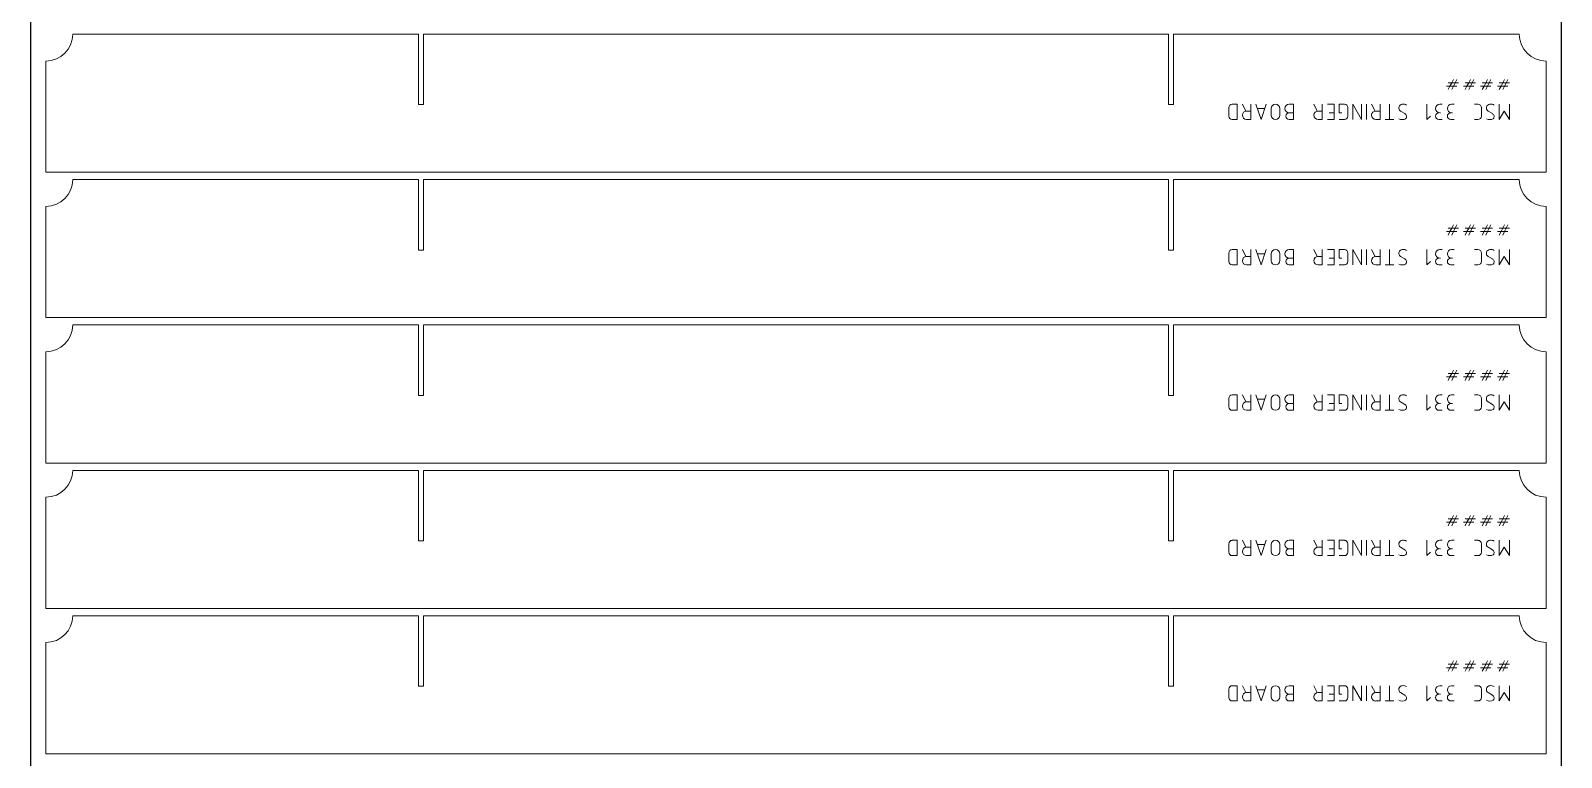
# Model space of a CAD drawing. Header units: inches. Extents: x 142 to 14402, y 211 to 2711.
# Drawn here: x 9002 to 10002, y 1169 to 1644 of the extents above; entities that cross this region are included whole.
import ezdxf

# ---------------------------------------------------------------- set-up
doc = ezdxf.new("R2010")
doc.units = ezdxf.units.IN
doc.header["$MEASUREMENT"] = 0
doc.layers.add('IV_MARK_SURFACE', color=2, linetype='Continuous', lineweight=5)
doc.layers.add('IV_OUTER_PROFILE', color=7, linetype='Continuous', lineweight=5)

msp = doc.modelspace()

# ---------------------------------------------------------------- linework, layer by layer
msp.add_lwpolyline([(9001.69, 211.42), (10001.69, 211.42), (10001.69, 2211.42), (9001.69, 2211.42)], close=True)
at = {"layer": 'IV_MARK_SURFACE'}
for p, q in [((9930.03, 1609.88), (9931.14, 1612.1)), ((9933.36, 1612.1), (9932.25, 1609.88)), ((9941.14, 1609.88), (9942.25, 1612.1)), ((9944.47, 1612.1), (9943.36, 1609.88)), ((9952.25, 1609.88), (9953.36, 1612.1)), ((9955.58, 1612.1), (9954.47, 1609.88)), ((9963.36, 1609.88), (9964.47, 1612.1)), ((9966.7, 1612.1), (9965.58, 1609.88)), ((9928.92, 1607.66), (9926.7, 1607.66)), ((9927.81, 1609.88), (9930.03, 1609.88)), ((9927.81, 1605.43), (9928.92, 1607.66)), ((9928.92, 1607.66), (9930.03, 1609.88)), ((9931.14, 1607.66), (9928.92, 1607.66)), ((9930.03, 1609.88), (9932.25, 1609.88)), ((9931.14, 1607.66), (9930.03, 1605.43)), ((9932.25, 1609.88), (9931.14, 1607.66)), ((9933.36, 1607.66), (9931.14, 1607.66)), ((9932.25, 1609.88), (9934.47, 1609.88)), ((9940.03, 1607.66), (9937.81, 1607.66)), ((9938.92, 1609.88), (9941.14, 1609.88)), ((9938.92, 1605.43), (9940.03, 1607.66)), ((9940.03, 1607.66), (9941.14, 1609.88)), ((9942.25, 1607.66), (9940.03, 1607.66)), ((9941.14, 1609.88), (9943.36, 1609.88)), ((9942.25, 1607.66), (9941.14, 1605.43)), ((9943.36, 1609.88), (9942.25, 1607.66)), ((9944.47, 1607.66), (9942.25, 1607.66)), ((9943.36, 1609.88), (9945.58, 1609.88)), ((9951.14, 1607.66), (9948.92, 1607.66)), ((9950.03, 1609.88), (9952.25, 1609.88)), ((9950.03, 1605.43), (9951.14, 1607.66)), ((9951.14, 1607.66), (9952.25, 1609.88)), ((9953.36, 1607.66), (9951.14, 1607.66)), ((9952.25, 1609.88), (9954.47, 1609.88)), ((9953.36, 1607.66), (9952.25, 1605.43)), ((9954.47, 1609.88), (9953.36, 1607.66)), ((9955.58, 1607.66), (9953.36, 1607.66)), ((9954.47, 1609.88), (9956.7, 1609.88)), ((9962.25, 1607.66), (9960.03, 1607.66)), ((9961.14, 1609.88), (9963.36, 1609.88)), ((9961.14, 1605.43), (9962.25, 1607.66)), ((9962.25, 1607.66), (9963.36, 1609.88)), ((9964.47, 1607.66), (9962.25, 1607.66)), ((9963.36, 1609.88), (9965.58, 1609.88)), ((9964.47, 1607.66), (9963.36, 1605.43)), ((9965.58, 1609.88), (9964.47, 1607.66)), ((9966.7, 1607.66), (9964.47, 1607.66)), ((9965.58, 1609.88), (9967.81, 1609.88)), ((9784.41, 1593.66), (9784.41, 1588.11)), ((9789.97, 1595.89), (9786.63, 1595.89)), ((9789.97, 1585.89), (9789.97, 1595.89)), ((9795.52, 1591.44), (9793.3, 1595.89)), ((9796.08, 1591.44), (9798.85, 1591.44)), ((9798.85, 1595.89), (9798.85, 1591.44)), ((9798.85, 1591.44), (9798.85, 1585.89)), ((9802.19, 1595.89), (9805.52, 1585.89)), ((9807.74, 1593.11), (9803.3, 1593.11)), ((9805.52, 1585.89), (9808.85, 1595.89)), ((9812.19, 1593.11), (9812.19, 1588.66)), ((9817.74, 1588.66), (9817.74, 1593.11)), ((9823.85, 1595.89), (9826.63, 1595.89)), ((9823.85, 1590.33), (9826.63, 1590.33)), ((9826.63, 1595.89), (9826.63, 1590.33)), ((9826.63, 1590.33), (9826.63, 1585.89)), ((9842.19, 1591.44), (9839.97, 1595.89)), ((9842.74, 1591.44), (9845.52, 1591.44)), ((9845.52, 1595.89), (9845.52, 1591.44)), ((9845.52, 1591.44), (9845.52, 1585.89)), ((9848.85, 1595.89), (9853.3, 1595.89)), ((9853.3, 1590.33), (9849.97, 1590.33)), ((9853.3, 1595.89), (9853.3, 1590.33)), ((9853.3, 1590.33), (9853.3, 1585.89)), ((9859.97, 1595.89), (9856.63, 1595.89)), ((9856.63, 1595.89), (9856.63, 1590.33)), ((9856.63, 1590.33), (9858.3, 1590.33)), ((9862.19, 1588.11), (9862.19, 1593.66)), ((9871.08, 1585.89), (9865.52, 1595.89)), ((9865.52, 1595.89), (9865.52, 1585.89)), ((9871.08, 1595.89), (9871.08, 1585.89)), ((9874.41, 1595.89), (9874.41, 1585.89)), ((9879.97, 1591.44), (9877.74, 1595.89)), ((9880.52, 1591.44), (9883.3, 1591.44)), ((9883.3, 1595.89), (9883.3, 1591.44)), ((9883.3, 1591.44), (9883.3, 1585.89)), ((9889.41, 1595.89), (9889.41, 1585.89)), ((9896.63, 1591.44), (9899.41, 1589.77)), ((9913.85, 1585.89), (9913.85, 1595.89)), ((9923.85, 1595.89), (9922.19, 1595.89)), ((9922.19, 1590.33), (9922.74, 1590.33)), ((9931.63, 1595.89), (9929.97, 1595.89)), ((9929.97, 1590.33), (9930.52, 1590.33)), ((9944.97, 1595.89), (9947.19, 1595.89)), ((9949.41, 1593.66), (9949.41, 1588.11)), ((9953.85, 1591.44), (9956.63, 1589.77)), ((9961.08, 1585.89), (9961.08, 1595.89)), ((9964.41, 1591.44), (9961.08, 1585.89)), ((9967.74, 1585.89), (9964.41, 1591.44)), ((9967.74, 1595.89), (9967.74, 1585.89)), ((9786.63, 1585.89), (9789.97, 1585.89)), ((9798.85, 1585.89), (9796.08, 1585.89)), ((9826.63, 1585.89), (9823.85, 1585.89)), ((9845.52, 1585.89), (9842.74, 1585.89)), ((9853.3, 1585.89), (9848.85, 1585.89)), ((9856.63, 1585.89), (9859.97, 1585.89)), ((9883.3, 1585.89), (9880.52, 1585.89)), ((9889.41, 1585.89), (9886.63, 1585.89)), ((9892.19, 1585.89), (9889.41, 1585.89)), ((9916.08, 1588.11), (9913.85, 1585.89)), ((9921.63, 1585.89), (9923.85, 1585.89)), ((9929.41, 1585.89), (9931.63, 1585.89)), ((9947.19, 1585.89), (9944.97, 1585.89)), ((9928.92, 1512.66), (9926.7, 1512.66)), ((9927.81, 1514.88), (9930.03, 1514.88)), ((9927.81, 1510.43), (9928.92, 1512.66)), ((9928.92, 1512.66), (9930.03, 1514.88)), ((9931.14, 1512.66), (9928.92, 1512.66)), ((9930.03, 1514.88), (9931.14, 1517.1)), ((9930.03, 1514.88), (9932.25, 1514.88)), ((9931.14, 1512.66), (9930.03, 1510.43)), ((9932.25, 1514.88), (9931.14, 1512.66)), ((9933.36, 1512.66), (9931.14, 1512.66)), ((9933.36, 1517.1), (9932.25, 1514.88)), ((9932.25, 1514.88), (9934.47, 1514.88)), ((9940.03, 1512.66), (9937.81, 1512.66)), ((9938.92, 1514.88), (9941.14, 1514.88)), ((9938.92, 1510.43), (9940.03, 1512.66)), ((9940.03, 1512.66), (9941.14, 1514.88)), ((9942.25, 1512.66), (9940.03, 1512.66)), ((9941.14, 1514.88), (9942.25, 1517.1)), ((9941.14, 1514.88), (9943.36, 1514.88)), ((9942.25, 1512.66), (9941.14, 1510.43)), ((9943.36, 1514.88), (9942.25, 1512.66)), ((9944.47, 1512.66), (9942.25, 1512.66)), ((9944.47, 1517.1), (9943.36, 1514.88)), ((9943.36, 1514.88), (9945.58, 1514.88)), ((9951.14, 1512.66), (9948.92, 1512.66)), ((9950.03, 1514.88), (9952.25, 1514.88)), ((9950.03, 1510.43), (9951.14, 1512.66)), ((9951.14, 1512.66), (9952.25, 1514.88)), ((9953.36, 1512.66), (9951.14, 1512.66)), ((9952.25, 1514.88), (9953.36, 1517.1)), ((9952.25, 1514.88), (9954.47, 1514.88)), ((9953.36, 1512.66), (9952.25, 1510.43)), ((9954.47, 1514.88), (9953.36, 1512.66)), ((9955.58, 1512.66), (9953.36, 1512.66)), ((9955.58, 1517.1), (9954.47, 1514.88)), ((9954.47, 1514.88), (9956.7, 1514.88)), ((9962.25, 1512.66), (9960.03, 1512.66)), ((9961.14, 1514.88), (9963.36, 1514.88)), ((9961.14, 1510.43), (9962.25, 1512.66)), ((9962.25, 1512.66), (9963.36, 1514.88)), ((9964.47, 1512.66), (9962.25, 1512.66)), ((9963.36, 1514.88), (9964.47, 1517.1)), ((9963.36, 1514.88), (9965.58, 1514.88)), ((9964.47, 1512.66), (9963.36, 1510.43)), ((9965.58, 1514.88), (9964.47, 1512.66)), ((9966.7, 1512.66), (9964.47, 1512.66)), ((9966.7, 1517.1), (9965.58, 1514.88)), ((9965.58, 1514.88), (9967.81, 1514.88)), ((9789.97, 1500.89), (9786.63, 1500.89)), ((9789.97, 1490.89), (9789.97, 1500.89)), ((9795.52, 1496.44), (9793.3, 1500.89)), ((9798.85, 1500.89), (9798.85, 1496.44)), ((9802.19, 1500.89), (9805.52, 1490.89)), ((9805.52, 1490.89), (9808.85, 1500.89)), ((9823.85, 1500.89), (9826.63, 1500.89)), ((9826.63, 1500.89), (9826.63, 1495.33)), ((9842.19, 1496.44), (9839.97, 1500.89)), ((9845.52, 1500.89), (9845.52, 1496.44)), ((9848.85, 1500.89), (9853.3, 1500.89)), ((9853.3, 1500.89), (9853.3, 1495.33)), ((9859.97, 1500.89), (9856.63, 1500.89)), ((9856.63, 1500.89), (9856.63, 1495.33)), ((9871.08, 1490.89), (9865.52, 1500.89)), ((9865.52, 1500.89), (9865.52, 1490.89)), ((9871.08, 1500.89), (9871.08, 1490.89)), ((9874.41, 1500.89), (9874.41, 1490.89)), ((9879.97, 1496.44), (9877.74, 1500.89)), ((9883.3, 1500.89), (9883.3, 1496.44)), ((9889.41, 1500.89), (9889.41, 1490.89)), ((9913.85, 1490.89), (9913.85, 1500.89)), ((9923.85, 1500.89), (9922.19, 1500.89)), ((9931.63, 1500.89), (9929.97, 1500.89)), ((9944.97, 1500.89), (9947.19, 1500.89)), ((9961.08, 1490.89), (9961.08, 1500.89)), ((9967.74, 1500.89), (9967.74, 1490.89)), ((9784.41, 1498.66), (9784.41, 1493.11)), ((9786.63, 1490.89), (9789.97, 1490.89)), ((9796.08, 1496.44), (9798.85, 1496.44)), ((9798.85, 1490.89), (9796.08, 1490.89)), ((9798.85, 1496.44), (9798.85, 1490.89)), ((9807.74, 1498.11), (9803.3, 1498.11)), ((9812.19, 1498.11), (9812.19, 1493.66)), ((9817.74, 1493.66), (9817.74, 1498.11)), ((9823.85, 1495.33), (9826.63, 1495.33)), ((9826.63, 1490.89), (9823.85, 1490.89)), ((9826.63, 1495.33), (9826.63, 1490.89)), ((9842.74, 1496.44), (9845.52, 1496.44)), ((9845.52, 1490.89), (9842.74, 1490.89)), ((9845.52, 1496.44), (9845.52, 1490.89)), ((9853.3, 1490.89), (9848.85, 1490.89)), ((9853.3, 1495.33), (9849.97, 1495.33)), ((9853.3, 1495.33), (9853.3, 1490.89)), ((9856.63, 1495.33), (9858.3, 1495.33)), ((9856.63, 1490.89), (9859.97, 1490.89)), ((9862.19, 1493.11), (9862.19, 1498.66)), ((9880.52, 1496.44), (9883.3, 1496.44)), ((9883.3, 1490.89), (9880.52, 1490.89)), ((9883.3, 1496.44), (9883.3, 1490.89)), ((9889.41, 1490.89), (9886.63, 1490.89)), ((9892.19, 1490.89), (9889.41, 1490.89)), ((9896.63, 1496.44), (9899.41, 1494.77)), ((9916.08, 1493.11), (9913.85, 1490.89)), ((9921.63, 1490.89), (9923.85, 1490.89)), ((9922.19, 1495.33), (9922.74, 1495.33)), ((9929.41, 1490.89), (9931.63, 1490.89)), ((9929.97, 1495.33), (9930.52, 1495.33)), ((9947.19, 1490.89), (9944.97, 1490.89)), ((9949.41, 1498.66), (9949.41, 1493.11)), ((9953.85, 1496.44), (9956.63, 1494.77)), ((9964.41, 1496.44), (9961.08, 1490.89)), ((9967.74, 1490.89), (9964.41, 1496.44)), ((9930.03, 1419.88), (9931.14, 1422.1)), ((9933.36, 1422.1), (9932.25, 1419.88)), ((9941.14, 1419.88), (9942.25, 1422.1)), ((9944.47, 1422.1), (9943.36, 1419.88)), ((9952.25, 1419.88), (9953.36, 1422.1)), ((9955.58, 1422.1), (9954.47, 1419.88)), ((9963.36, 1419.88), (9964.47, 1422.1)), ((9966.7, 1422.1), (9965.58, 1419.88)), ((9928.92, 1417.66), (9926.7, 1417.66)), ((9927.81, 1419.88), (9930.03, 1419.88)), ((9927.81, 1415.43), (9928.92, 1417.66)), ((9928.92, 1417.66), (9930.03, 1419.88)), ((9931.14, 1417.66), (9928.92, 1417.66)), ((9930.03, 1419.88), (9932.25, 1419.88)), ((9931.14, 1417.66), (9930.03, 1415.43)), ((9932.25, 1419.88), (9931.14, 1417.66)), ((9933.36, 1417.66), (9931.14, 1417.66)), ((9932.25, 1419.88), (9934.47, 1419.88)), ((9940.03, 1417.66), (9937.81, 1417.66)), ((9938.92, 1419.88), (9941.14, 1419.88)), ((9938.92, 1415.43), (9940.03, 1417.66)), ((9940.03, 1417.66), (9941.14, 1419.88)), ((9942.25, 1417.66), (9940.03, 1417.66)), ((9941.14, 1419.88), (9943.36, 1419.88)), ((9942.25, 1417.66), (9941.14, 1415.43)), ((9943.36, 1419.88), (9942.25, 1417.66)), ((9944.47, 1417.66), (9942.25, 1417.66)), ((9943.36, 1419.88), (9945.58, 1419.88)), ((9951.14, 1417.66), (9948.92, 1417.66)), ((9950.03, 1419.88), (9952.25, 1419.88)), ((9950.03, 1415.43), (9951.14, 1417.66)), ((9951.14, 1417.66), (9952.25, 1419.88)), ((9953.36, 1417.66), (9951.14, 1417.66)), ((9952.25, 1419.88), (9954.47, 1419.88)), ((9953.36, 1417.66), (9952.25, 1415.43)), ((9954.47, 1419.88), (9953.36, 1417.66)), ((9955.58, 1417.66), (9953.36, 1417.66)), ((9954.47, 1419.88), (9956.7, 1419.88)), ((9962.25, 1417.66), (9960.03, 1417.66)), ((9961.14, 1419.88), (9963.36, 1419.88)), ((9961.14, 1415.43), (9962.25, 1417.66)), ((9962.25, 1417.66), (9963.36, 1419.88)), ((9964.47, 1417.66), (9962.25, 1417.66)), ((9963.36, 1419.88), (9965.58, 1419.88)), ((9964.47, 1417.66), (9963.36, 1415.43)), ((9965.58, 1419.88), (9964.47, 1417.66)), ((9966.7, 1417.66), (9964.47, 1417.66)), ((9965.58, 1419.88), (9967.81, 1419.88)), ((9784.41, 1403.66), (9784.41, 1398.11)), ((9789.97, 1405.89), (9786.63, 1405.89)), ((9789.97, 1395.89), (9789.97, 1405.89)), ((9795.52, 1401.44), (9793.3, 1405.89)), ((9796.08, 1401.44), (9798.85, 1401.44)), ((9798.85, 1405.89), (9798.85, 1401.44)), ((9798.85, 1401.44), (9798.85, 1395.89)), ((9802.19, 1405.89), (9805.52, 1395.89)), ((9807.74, 1403.11), (9803.3, 1403.11)), ((9805.52, 1395.89), (9808.85, 1405.89)), ((9812.19, 1403.11), (9812.19, 1398.66)), ((9817.74, 1398.66), (9817.74, 1403.11)), ((9823.85, 1405.89), (9826.63, 1405.89)), ((9823.85, 1400.33), (9826.63, 1400.33)), ((9826.63, 1405.89), (9826.63, 1400.33)), ((9826.63, 1400.33), (9826.63, 1395.89)), ((9842.19, 1401.44), (9839.97, 1405.89)), ((9842.74, 1401.44), (9845.52, 1401.44)), ((9845.52, 1405.89), (9845.52, 1401.44)), ((9845.52, 1401.44), (9845.52, 1395.89)), ((9848.85, 1405.89), (9853.3, 1405.89)), ((9853.3, 1400.33), (9849.97, 1400.33)), ((9853.3, 1405.89), (9853.3, 1400.33)), ((9853.3, 1400.33), (9853.3, 1395.89)), ((9859.97, 1405.89), (9856.63, 1405.89)), ((9856.63, 1405.89), (9856.63, 1400.33)), ((9856.63, 1400.33), (9858.3, 1400.33)), ((9862.19, 1398.11), (9862.19, 1403.66)), ((9871.08, 1395.89), (9865.52, 1405.89)), ((9865.52, 1405.89), (9865.52, 1395.89)), ((9871.08, 1405.89), (9871.08, 1395.89)), ((9874.41, 1405.89), (9874.41, 1395.89)), ((9879.97, 1401.44), (9877.74, 1405.89)), ((9880.52, 1401.44), (9883.3, 1401.44)), ((9883.3, 1405.89), (9883.3, 1401.44)), ((9883.3, 1401.44), (9883.3, 1395.89)), ((9889.41, 1405.89), (9889.41, 1395.89)), ((9896.63, 1401.44), (9899.41, 1399.77)), ((9913.85, 1395.89), (9913.85, 1405.89)), ((9923.85, 1405.89), (9922.19, 1405.89)), ((9922.19, 1400.33), (9922.74, 1400.33)), ((9931.63, 1405.89), (9929.97, 1405.89)), ((9929.97, 1400.33), (9930.52, 1400.33)), ((9944.97, 1405.89), (9947.19, 1405.89)), ((9949.41, 1403.66), (9949.41, 1398.11)), ((9953.85, 1401.44), (9956.63, 1399.77)), ((9961.08, 1395.89), (9961.08, 1405.89)), ((9964.41, 1401.44), (9961.08, 1395.89)), ((9967.74, 1395.89), (9964.41, 1401.44)), ((9967.74, 1405.89), (9967.74, 1395.89)), ((9786.63, 1395.89), (9789.97, 1395.89)), ((9798.85, 1395.89), (9796.08, 1395.89)), ((9826.63, 1395.89), (9823.85, 1395.89)), ((9845.52, 1395.89), (9842.74, 1395.89)), ((9853.3, 1395.89), (9848.85, 1395.89)), ((9856.63, 1395.89), (9859.97, 1395.89)), ((9883.3, 1395.89), (9880.52, 1395.89)), ((9889.41, 1395.89), (9886.63, 1395.89)), ((9892.19, 1395.89), (9889.41, 1395.89)), ((9916.08, 1398.11), (9913.85, 1395.89)), ((9921.63, 1395.89), (9923.85, 1395.89)), ((9929.41, 1395.89), (9931.63, 1395.89)), ((9947.19, 1395.89), (9944.97, 1395.89)), ((9928.92, 1322.66), (9926.7, 1322.66)), ((9927.81, 1324.88), (9930.03, 1324.88)), ((9927.81, 1320.43), (9928.92, 1322.66)), ((9928.92, 1322.66), (9930.03, 1324.88)), ((9931.14, 1322.66), (9928.92, 1322.66)), ((9930.03, 1324.88), (9931.14, 1327.1)), ((9930.03, 1324.88), (9932.25, 1324.88)), ((9931.14, 1322.66), (9930.03, 1320.43)), ((9932.25, 1324.88), (9931.14, 1322.66)), ((9933.36, 1322.66), (9931.14, 1322.66)), ((9933.36, 1327.1), (9932.25, 1324.88)), ((9932.25, 1324.88), (9934.47, 1324.88)), ((9940.03, 1322.66), (9937.81, 1322.66)), ((9938.92, 1324.88), (9941.14, 1324.88)), ((9938.92, 1320.43), (9940.03, 1322.66)), ((9940.03, 1322.66), (9941.14, 1324.88)), ((9942.25, 1322.66), (9940.03, 1322.66)), ((9941.14, 1324.88), (9942.25, 1327.1)), ((9941.14, 1324.88), (9943.36, 1324.88)), ((9942.25, 1322.66), (9941.14, 1320.43)), ((9943.36, 1324.88), (9942.25, 1322.66)), ((9944.47, 1322.66), (9942.25, 1322.66)), ((9944.47, 1327.1), (9943.36, 1324.88)), ((9943.36, 1324.88), (9945.58, 1324.88)), ((9951.14, 1322.66), (9948.92, 1322.66)), ((9950.03, 1324.88), (9952.25, 1324.88)), ((9950.03, 1320.43), (9951.14, 1322.66)), ((9951.14, 1322.66), (9952.25, 1324.88)), ((9953.36, 1322.66), (9951.14, 1322.66)), ((9952.25, 1324.88), (9953.36, 1327.1)), ((9952.25, 1324.88), (9954.47, 1324.88)), ((9953.36, 1322.66), (9952.25, 1320.43)), ((9954.47, 1324.88), (9953.36, 1322.66)), ((9955.58, 1322.66), (9953.36, 1322.66)), ((9955.58, 1327.1), (9954.47, 1324.88)), ((9954.47, 1324.88), (9956.7, 1324.88)), ((9962.25, 1322.66), (9960.03, 1322.66)), ((9961.14, 1324.88), (9963.36, 1324.88)), ((9961.14, 1320.43), (9962.25, 1322.66)), ((9962.25, 1322.66), (9963.36, 1324.88)), ((9964.47, 1322.66), (9962.25, 1322.66)), ((9963.36, 1324.88), (9964.47, 1327.1)), ((9963.36, 1324.88), (9965.58, 1324.88)), ((9964.47, 1322.66), (9963.36, 1320.43)), ((9965.58, 1324.88), (9964.47, 1322.66)), ((9966.7, 1322.66), (9964.47, 1322.66)), ((9966.7, 1327.1), (9965.58, 1324.88)), ((9965.58, 1324.88), (9967.81, 1324.88)), ((9789.97, 1310.89), (9786.63, 1310.89)), ((9789.97, 1300.89), (9789.97, 1310.89)), ((9795.52, 1306.44), (9793.3, 1310.89)), ((9798.85, 1310.89), (9798.85, 1306.44)), ((9802.19, 1310.89), (9805.52, 1300.89)), ((9805.52, 1300.89), (9808.85, 1310.89)), ((9823.85, 1310.89), (9826.63, 1310.89)), ((9826.63, 1310.89), (9826.63, 1305.33)), ((9842.19, 1306.44), (9839.97, 1310.89)), ((9845.52, 1310.89), (9845.52, 1306.44)), ((9848.85, 1310.89), (9853.3, 1310.89)), ((9853.3, 1310.89), (9853.3, 1305.33)), ((9859.97, 1310.89), (9856.63, 1310.89)), ((9856.63, 1310.89), (9856.63, 1305.33)), ((9871.08, 1300.89), (9865.52, 1310.89)), ((9865.52, 1310.89), (9865.52, 1300.89)), ((9871.08, 1310.89), (9871.08, 1300.89)), ((9874.41, 1310.89), (9874.41, 1300.89)), ((9879.97, 1306.44), (9877.74, 1310.89)), ((9883.3, 1310.89), (9883.3, 1306.44)), ((9889.41, 1310.89), (9889.41, 1300.89)), ((9913.85, 1300.89), (9913.85, 1310.89)), ((9923.85, 1310.89), (9922.19, 1310.89)), ((9931.63, 1310.89), (9929.97, 1310.89)), ((9944.97, 1310.89), (9947.19, 1310.89)), ((9961.08, 1300.89), (9961.08, 1310.89)), ((9967.74, 1310.89), (9967.74, 1300.89)), ((9784.41, 1308.66), (9784.41, 1303.11)), ((9786.63, 1300.89), (9789.97, 1300.89)), ((9796.08, 1306.44), (9798.85, 1306.44)), ((9798.85, 1300.89), (9796.08, 1300.89)), ((9798.85, 1306.44), (9798.85, 1300.89)), ((9807.74, 1308.11), (9803.3, 1308.11)), ((9812.19, 1308.11), (9812.19, 1303.66)), ((9817.74, 1303.66), (9817.74, 1308.11)), ((9823.85, 1305.33), (9826.63, 1305.33)), ((9826.63, 1300.89), (9823.85, 1300.89)), ((9826.63, 1305.33), (9826.63, 1300.89)), ((9842.74, 1306.44), (9845.52, 1306.44)), ((9845.52, 1300.89), (9842.74, 1300.89)), ((9845.52, 1306.44), (9845.52, 1300.89)), ((9853.3, 1300.89), (9848.85, 1300.89)), ((9853.3, 1305.33), (9849.97, 1305.33)), ((9853.3, 1305.33), (9853.3, 1300.89)), ((9856.63, 1305.33), (9858.3, 1305.33)), ((9856.63, 1300.89), (9859.97, 1300.89)), ((9862.19, 1303.11), (9862.19, 1308.66)), ((9880.52, 1306.44), (9883.3, 1306.44)), ((9883.3, 1300.89), (9880.52, 1300.89)), ((9883.3, 1306.44), (9883.3, 1300.89)), ((9889.41, 1300.89), (9886.63, 1300.89)), ((9892.19, 1300.89), (9889.41, 1300.89)), ((9896.63, 1306.44), (9899.41, 1304.77)), ((9916.08, 1303.11), (9913.85, 1300.89)), ((9921.63, 1300.89), (9923.85, 1300.89)), ((9922.19, 1305.33), (9922.74, 1305.33)), ((9929.41, 1300.89), (9931.63, 1300.89)), ((9929.97, 1305.33), (9930.52, 1305.33)), ((9947.19, 1300.89), (9944.97, 1300.89)), ((9949.41, 1308.66), (9949.41, 1303.11)), ((9953.85, 1306.44), (9956.63, 1304.77)), ((9964.41, 1306.44), (9961.08, 1300.89)), ((9967.74, 1300.89), (9964.41, 1306.44)), ((9930.03, 1229.88), (9931.14, 1232.1)), ((9933.36, 1232.1), (9932.25, 1229.88)), ((9941.14, 1229.88), (9942.25, 1232.1)), ((9944.47, 1232.1), (9943.36, 1229.88)), ((9952.25, 1229.88), (9953.36, 1232.1)), ((9955.58, 1232.1), (9954.47, 1229.88)), ((9963.36, 1229.88), (9964.47, 1232.1)), ((9966.7, 1232.1), (9965.58, 1229.88)), ((9928.92, 1227.66), (9926.7, 1227.66)), ((9927.81, 1229.88), (9930.03, 1229.88)), ((9927.81, 1225.43), (9928.92, 1227.66)), ((9928.92, 1227.66), (9930.03, 1229.88)), ((9931.14, 1227.66), (9928.92, 1227.66)), ((9930.03, 1229.88), (9932.25, 1229.88)), ((9931.14, 1227.66), (9930.03, 1225.43)), ((9932.25, 1229.88), (9931.14, 1227.66)), ((9933.36, 1227.66), (9931.14, 1227.66)), ((9932.25, 1229.88), (9934.47, 1229.88)), ((9940.03, 1227.66), (9937.81, 1227.66)), ((9938.92, 1229.88), (9941.14, 1229.88)), ((9938.92, 1225.43), (9940.03, 1227.66)), ((9940.03, 1227.66), (9941.14, 1229.88)), ((9942.25, 1227.66), (9940.03, 1227.66)), ((9941.14, 1229.88), (9943.36, 1229.88)), ((9942.25, 1227.66), (9941.14, 1225.43)), ((9943.36, 1229.88), (9942.25, 1227.66)), ((9944.47, 1227.66), (9942.25, 1227.66)), ((9943.36, 1229.88), (9945.58, 1229.88)), ((9951.14, 1227.66), (9948.92, 1227.66)), ((9950.03, 1229.88), (9952.25, 1229.88)), ((9950.03, 1225.43), (9951.14, 1227.66)), ((9951.14, 1227.66), (9952.25, 1229.88)), ((9953.36, 1227.66), (9951.14, 1227.66)), ((9952.25, 1229.88), (9954.47, 1229.88)), ((9953.36, 1227.66), (9952.25, 1225.43)), ((9954.47, 1229.88), (9953.36, 1227.66)), ((9955.58, 1227.66), (9953.36, 1227.66)), ((9954.47, 1229.88), (9956.7, 1229.88)), ((9962.25, 1227.66), (9960.03, 1227.66)), ((9961.14, 1229.88), (9963.36, 1229.88)), ((9961.14, 1225.43), (9962.25, 1227.66)), ((9962.25, 1227.66), (9963.36, 1229.88)), ((9964.47, 1227.66), (9962.25, 1227.66)), ((9963.36, 1229.88), (9965.58, 1229.88)), ((9964.47, 1227.66), (9963.36, 1225.43)), ((9965.58, 1229.88), (9964.47, 1227.66)), ((9966.7, 1227.66), (9964.47, 1227.66)), ((9965.58, 1229.88), (9967.81, 1229.88)), ((9784.41, 1213.66), (9784.41, 1208.11)), ((9789.97, 1215.89), (9786.63, 1215.89)), ((9789.97, 1205.89), (9789.97, 1215.89)), ((9795.52, 1211.44), (9793.3, 1215.89)), ((9796.08, 1211.44), (9798.85, 1211.44)), ((9798.85, 1215.89), (9798.85, 1211.44)), ((9798.85, 1211.44), (9798.85, 1205.89)), ((9802.19, 1215.89), (9805.52, 1205.89)), ((9807.74, 1213.11), (9803.3, 1213.11)), ((9805.52, 1205.89), (9808.85, 1215.89)), ((9812.19, 1213.11), (9812.19, 1208.66)), ((9817.74, 1208.66), (9817.74, 1213.11)), ((9823.85, 1215.89), (9826.63, 1215.89)), ((9823.85, 1210.33), (9826.63, 1210.33)), ((9826.63, 1215.89), (9826.63, 1210.33)), ((9826.63, 1210.33), (9826.63, 1205.89)), ((9842.19, 1211.44), (9839.97, 1215.89)), ((9842.74, 1211.44), (9845.52, 1211.44)), ((9845.52, 1215.89), (9845.52, 1211.44)), ((9845.52, 1211.44), (9845.52, 1205.89)), ((9848.85, 1215.89), (9853.3, 1215.89)), ((9853.3, 1210.33), (9849.97, 1210.33)), ((9853.3, 1215.89), (9853.3, 1210.33)), ((9853.3, 1210.33), (9853.3, 1205.89)), ((9859.97, 1215.89), (9856.63, 1215.89)), ((9856.63, 1215.89), (9856.63, 1210.33)), ((9856.63, 1210.33), (9858.3, 1210.33)), ((9862.19, 1208.11), (9862.19, 1213.66)), ((9871.08, 1205.89), (9865.52, 1215.89)), ((9865.52, 1215.89), (9865.52, 1205.89)), ((9871.08, 1215.89), (9871.08, 1205.89)), ((9874.41, 1215.89), (9874.41, 1205.89)), ((9879.97, 1211.44), (9877.74, 1215.89)), ((9880.52, 1211.44), (9883.3, 1211.44)), ((9883.3, 1215.89), (9883.3, 1211.44)), ((9883.3, 1211.44), (9883.3, 1205.89)), ((9889.41, 1215.89), (9889.41, 1205.89)), ((9896.63, 1211.44), (9899.41, 1209.77)), ((9913.85, 1205.89), (9913.85, 1215.89)), ((9923.85, 1215.89), (9922.19, 1215.89)), ((9922.19, 1210.33), (9922.74, 1210.33)), ((9931.63, 1215.89), (9929.97, 1215.89)), ((9929.97, 1210.33), (9930.52, 1210.33)), ((9944.97, 1215.89), (9947.19, 1215.89)), ((9949.41, 1213.66), (9949.41, 1208.11)), ((9953.85, 1211.44), (9956.63, 1209.77)), ((9961.08, 1205.89), (9961.08, 1215.89)), ((9964.41, 1211.44), (9961.08, 1205.89)), ((9967.74, 1205.89), (9964.41, 1211.44)), ((9967.74, 1215.89), (9967.74, 1205.89)), ((9786.63, 1205.89), (9789.97, 1205.89)), ((9798.85, 1205.89), (9796.08, 1205.89)), ((9826.63, 1205.89), (9823.85, 1205.89)), ((9845.52, 1205.89), (9842.74, 1205.89)), ((9853.3, 1205.89), (9848.85, 1205.89)), ((9856.63, 1205.89), (9859.97, 1205.89)), ((9883.3, 1205.89), (9880.52, 1205.89)), ((9889.41, 1205.89), (9886.63, 1205.89)), ((9892.19, 1205.89), (9889.41, 1205.89)), ((9916.08, 1208.11), (9913.85, 1205.89)), ((9921.63, 1205.89), (9923.85, 1205.89)), ((9929.41, 1205.89), (9931.63, 1205.89)), ((9947.19, 1205.89), (9944.97, 1205.89))]:
    msp.add_line(p, q, dxfattribs=at)
for centre, radius, start, end in [((9786.63, 1593.66), 2.22, 90, 180), ((9796.08, 1588.66), 2.78, 90, 270), ((9814.97, 1593.11), 2.78, 0, 180), ((9823.85, 1593.11), 2.78, 90, 270), ((9823.85, 1588.11), 2.22, 90, 270), ((9842.74, 1588.66), 2.78, 90, 270), ((9859.97, 1593.66), 2.22, 0, 90), ((9880.52, 1588.66), 2.78, 90, 270), ((9897.84, 1593.5), 2.39, 92.36847, 239.55905), ((9898.45, 1592.22), 3.74, 56.41745, 100.96269), ((9922.19, 1593.11), 2.78, 90, 270), ((9921.63, 1588.11), 2.22, 90, 270), ((9929.97, 1593.11), 2.78, 90, 270), ((9929.41, 1588.11), 2.22, 90, 270), ((9947.19, 1593.66), 2.22, 0, 90), ((9955.06, 1593.5), 2.39, 92.36847, 239.55905), ((9955.68, 1592.22), 3.74, 56.41745, 100.96269), ((9786.63, 1588.11), 2.22, 180, 270), ((9814.97, 1588.66), 2.78, 180, 0), ((9859.97, 1588.11), 2.22, 270, 0), ((9897.74, 1590.57), 4.69, 241.71531, 298.28469), ((9898.28, 1587.87), 2.21, 319.62628, 59.29837), ((9947.19, 1588.11), 2.22, 270, 0), ((9954.97, 1590.57), 4.69, 241.71531, 298.28469), ((9955.5, 1587.87), 2.21, 319.62628, 59.29837), ((9786.63, 1498.66), 2.22, 90, 180), ((9814.97, 1498.11), 2.78, 0, 180), ((9823.85, 1498.11), 2.78, 90, 270), ((9859.97, 1498.66), 2.22, 0, 90), ((9897.84, 1498.5), 2.39, 92.36847, 239.55905), ((9898.45, 1497.22), 3.74, 56.41745, 100.96269), ((9922.19, 1498.11), 2.78, 90, 270), ((9929.97, 1498.11), 2.78, 90, 270), ((9947.19, 1498.66), 2.22, 0, 90), ((9955.06, 1498.5), 2.39, 92.36847, 239.55905), ((9955.68, 1497.22), 3.74, 56.41745, 100.96269), ((9786.63, 1493.11), 2.22, 180, 270), ((9796.08, 1493.66), 2.78, 90, 270), ((9814.97, 1493.66), 2.78, 180, 0), ((9823.85, 1493.11), 2.22, 90, 270), ((9842.74, 1493.66), 2.78, 90, 270), ((9859.97, 1493.11), 2.22, 270, 0), ((9880.52, 1493.66), 2.78, 90, 270), ((9897.74, 1495.57), 4.69, 241.71531, 298.28469), ((9898.28, 1492.87), 2.21, 319.62628, 59.29837), ((9921.63, 1493.11), 2.22, 90, 270), ((9929.41, 1493.11), 2.22, 90, 270), ((9947.19, 1493.11), 2.22, 270, 0), ((9954.97, 1495.57), 4.69, 241.71531, 298.28469), ((9955.5, 1492.87), 2.21, 319.62628, 59.29837), ((9786.63, 1403.66), 2.22, 90, 180), ((9796.08, 1398.66), 2.78, 90, 270), ((9814.97, 1403.11), 2.78, 0, 180), ((9823.85, 1403.11), 2.78, 90, 270), ((9823.85, 1398.11), 2.22, 90, 270), ((9842.74, 1398.66), 2.78, 90, 270), ((9859.97, 1403.66), 2.22, 0, 90), ((9880.52, 1398.66), 2.78, 90, 270), ((9897.84, 1403.5), 2.39, 92.36847, 239.55905), ((9898.45, 1402.22), 3.74, 56.41745, 100.96269), ((9922.19, 1403.11), 2.78, 90, 270), ((9921.63, 1398.11), 2.22, 90, 270), ((9929.97, 1403.11), 2.78, 90, 270), ((9929.41, 1398.11), 2.22, 90, 270), ((9947.19, 1403.66), 2.22, 0, 90), ((9955.06, 1403.5), 2.39, 92.36847, 239.55905), ((9955.68, 1402.22), 3.74, 56.41745, 100.96269), ((9786.63, 1398.11), 2.22, 180, 270), ((9814.97, 1398.66), 2.78, 180, 0), ((9859.97, 1398.11), 2.22, 270, 0), ((9897.74, 1400.57), 4.69, 241.71531, 298.28469), ((9898.28, 1397.87), 2.21, 319.62628, 59.29837), ((9947.19, 1398.11), 2.22, 270, 0), ((9954.97, 1400.57), 4.69, 241.71531, 298.28469), ((9955.5, 1397.87), 2.21, 319.62628, 59.29837), ((9786.63, 1308.66), 2.22, 90, 180), ((9814.97, 1308.11), 2.78, 0, 180), ((9823.85, 1308.11), 2.78, 90, 270), ((9859.97, 1308.66), 2.22, 0, 90), ((9897.84, 1308.5), 2.39, 92.36847, 239.55905), ((9898.45, 1307.22), 3.74, 56.41745, 100.96269), ((9922.19, 1308.11), 2.78, 90, 270), ((9929.97, 1308.11), 2.78, 90, 270), ((9947.19, 1308.66), 2.22, 0, 90), ((9955.06, 1308.5), 2.39, 92.36847, 239.55905), ((9955.68, 1307.22), 3.74, 56.41745, 100.96269), ((9786.63, 1303.11), 2.22, 180, 270), ((9796.08, 1303.66), 2.78, 90, 270), ((9814.97, 1303.66), 2.78, 180, 0), ((9823.85, 1303.11), 2.22, 90, 270), ((9842.74, 1303.66), 2.78, 90, 270), ((9859.97, 1303.11), 2.22, 270, 0), ((9880.52, 1303.66), 2.78, 90, 270), ((9897.74, 1305.57), 4.69, 241.71531, 298.28469), ((9898.28, 1302.87), 2.21, 319.62628, 59.29837), ((9921.63, 1303.11), 2.22, 90, 270), ((9929.41, 1303.11), 2.22, 90, 270), ((9947.19, 1303.11), 2.22, 270, 0), ((9954.97, 1305.57), 4.69, 241.71531, 298.28469), ((9955.5, 1302.87), 2.21, 319.62628, 59.29837), ((9786.63, 1213.66), 2.22, 90, 180), ((9796.08, 1208.66), 2.78, 90, 270), ((9814.97, 1213.11), 2.78, 0, 180), ((9823.85, 1213.11), 2.78, 90, 270), ((9823.85, 1208.11), 2.22, 90, 270), ((9842.74, 1208.66), 2.78, 90, 270), ((9859.97, 1213.66), 2.22, 0, 90), ((9880.52, 1208.66), 2.78, 90, 270), ((9897.84, 1213.5), 2.39, 92.36847, 239.55905), ((9898.45, 1212.22), 3.74, 56.41745, 100.96269), ((9922.19, 1213.11), 2.78, 90, 270), ((9921.63, 1208.11), 2.22, 90, 270), ((9929.97, 1213.11), 2.78, 90, 270), ((9929.41, 1208.11), 2.22, 90, 270), ((9947.19, 1213.66), 2.22, 0, 90), ((9955.06, 1213.5), 2.39, 92.36847, 239.55905), ((9955.68, 1212.22), 3.74, 56.41745, 100.96269), ((9786.63, 1208.11), 2.22, 180, 270), ((9814.97, 1208.66), 2.78, 180, 0), ((9859.97, 1208.11), 2.22, 270, 0), ((9897.74, 1210.57), 4.69, 241.71531, 298.28469), ((9898.28, 1207.87), 2.21, 319.62628, 59.29837), ((9947.19, 1208.11), 2.22, 270, 0), ((9954.97, 1210.57), 4.69, 241.71531, 298.28469), ((9955.5, 1207.87), 2.21, 319.62628, 59.29837)]:
    msp.add_arc(centre, radius, start, end, dxfattribs=at)
at = {"layer": 'IV_OUTER_PROFILE'}
for p, q in [((9029.19, 1641.63), (9255.09, 1641.63)), ((9255.09, 1595.63), (9255.09, 1641.63)), ((9258.29, 1641.63), (9258.29, 1595.63)), ((9258.29, 1641.63), (9745.09, 1641.63)), ((9745.09, 1595.63), (9745.09, 1641.63)), ((9748.29, 1641.63), (9748.29, 1595.63)), ((9748.29, 1641.63), (9974.19, 1641.63)), ((9011.69, 1624.13), (9011.69, 1551.42)), ((9991.69, 1624.13), (9991.69, 1551.42)), ((9258.29, 1595.63), (9255.09, 1595.63)), ((9748.29, 1595.63), (9745.09, 1595.63)), ((9011.69, 1551.42), (9991.69, 1551.42)), ((9029.19, 1546.63), (9255.09, 1546.63)), ((9255.09, 1500.63), (9255.09, 1546.63)), ((9258.29, 1546.63), (9258.29, 1500.63)), ((9258.29, 1546.63), (9745.09, 1546.63)), ((9745.09, 1500.63), (9745.09, 1546.63)), ((9748.29, 1546.63), (9748.29, 1500.63)), ((9748.29, 1546.63), (9974.19, 1546.63)), ((9011.69, 1529.13), (9011.69, 1456.42)), ((9991.69, 1529.13), (9991.69, 1456.42)), ((9258.29, 1500.63), (9255.09, 1500.63)), ((9748.29, 1500.63), (9745.09, 1500.63)), ((9011.69, 1456.42), (9991.69, 1456.42)), ((9029.19, 1451.63), (9255.09, 1451.63)), ((9255.09, 1405.63), (9255.09, 1451.63)), ((9258.29, 1451.63), (9258.29, 1405.63)), ((9258.29, 1451.63), (9745.09, 1451.63)), ((9745.09, 1405.63), (9745.09, 1451.63)), ((9748.29, 1451.63), (9748.29, 1405.63)), ((9748.29, 1451.63), (9974.19, 1451.63)), ((9011.69, 1434.13), (9011.69, 1361.42)), ((9991.69, 1434.13), (9991.69, 1361.42)), ((9258.29, 1405.63), (9255.09, 1405.63)), ((9748.29, 1405.63), (9745.09, 1405.63)), ((9011.69, 1361.42), (9991.69, 1361.42)), ((9029.19, 1356.63), (9255.09, 1356.63)), ((9255.09, 1310.63), (9255.09, 1356.63)), ((9258.29, 1356.63), (9258.29, 1310.63)), ((9258.29, 1356.63), (9745.09, 1356.63)), ((9745.09, 1310.63), (9745.09, 1356.63)), ((9748.29, 1356.63), (9748.29, 1310.63)), ((9748.29, 1356.63), (9974.19, 1356.63)), ((9011.69, 1339.13), (9011.69, 1266.42)), ((9991.69, 1339.13), (9991.69, 1266.42)), ((9258.29, 1310.63), (9255.09, 1310.63)), ((9748.29, 1310.63), (9745.09, 1310.63)), ((9011.69, 1266.42), (9991.69, 1266.42)), ((9029.19, 1261.63), (9255.09, 1261.63)), ((9255.09, 1215.63), (9255.09, 1261.63)), ((9258.29, 1261.63), (9258.29, 1215.63)), ((9258.29, 1261.63), (9745.09, 1261.63)), ((9745.09, 1215.63), (9745.09, 1261.63)), ((9748.29, 1261.63), (9748.29, 1215.63)), ((9748.29, 1261.63), (9974.19, 1261.63)), ((9011.69, 1244.13), (9011.69, 1171.42)), ((9991.69, 1244.13), (9991.69, 1171.42)), ((9258.29, 1215.63), (9255.09, 1215.63)), ((9748.29, 1215.63), (9745.09, 1215.63)), ((9011.69, 1171.42), (9991.69, 1171.42))]:
    msp.add_line(p, q, dxfattribs=at)
for centre, start, end in [((9011.69, 1641.63), 270, 0), ((9991.69, 1641.63), 180, 270), ((9011.69, 1546.63), 270, 0), ((9991.69, 1546.63), 180, 270), ((9011.69, 1451.63), 270, 0), ((9991.69, 1451.63), 180, 270), ((9011.69, 1356.63), 270, 0), ((9991.69, 1356.63), 180, 270), ((9011.69, 1261.63), 270, 0), ((9991.69, 1261.63), 180, 270)]:
    msp.add_arc(centre, 17.5, start, end, dxfattribs=at)

doc.saveas('drawing.dxf')
